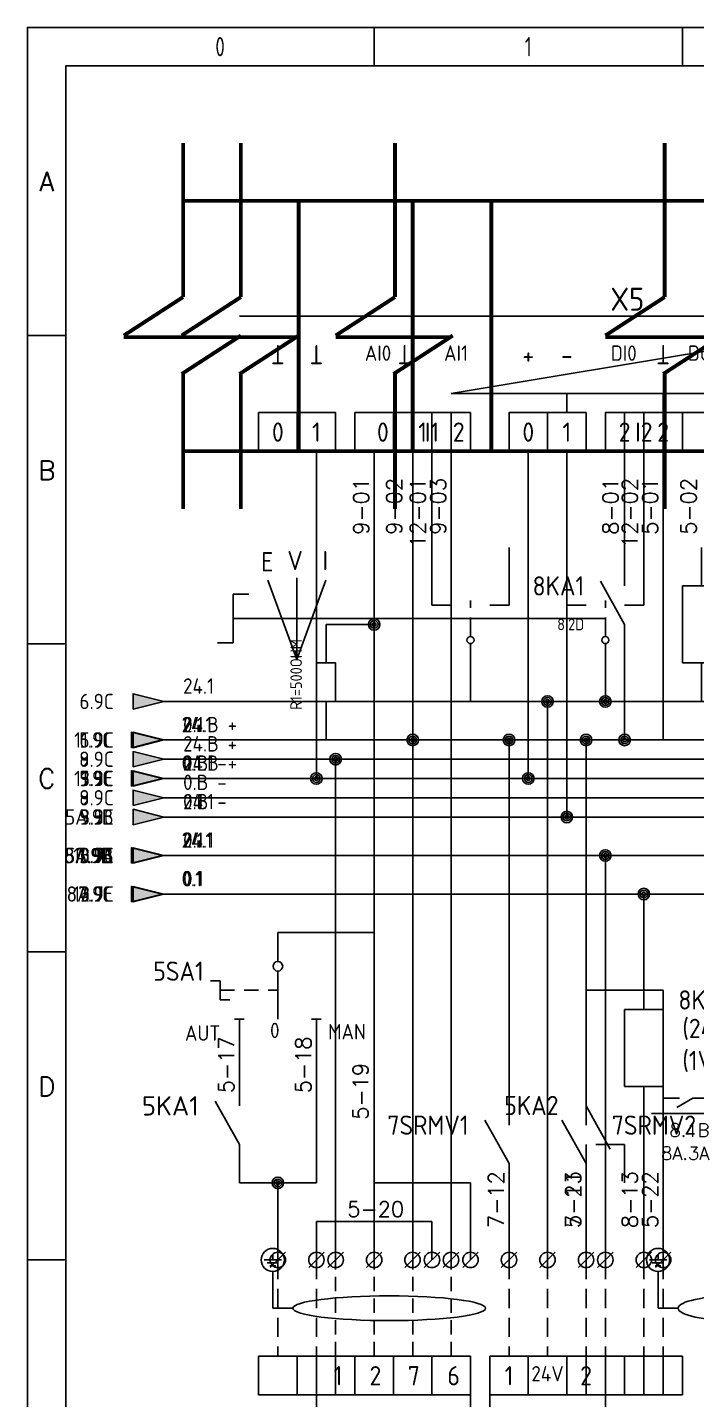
# Model space of a CAD drawing. Extents: x 15 to 425, y 8 to 282.
# Drawn here: x 15 to 101.8, y 104.4 to 282.5 of the extents above; entities that cross this region are included whole.
import ezdxf
from ezdxf.enums import TextEntityAlignment as Align

# ---------------------------------------------------------------- set-up
doc = ezdxf.new("R2010")
doc.units = 0
doc.header["$LTSCALE"] = 10
doc.linetypes.add('NASCOSTA', pattern=[0.375, 0.25, -0.125])
doc.linetypes.add('NASCOSTA2', pattern=[0.1875, 0.125, -0.0625])
doc.layers.get('0').update_dxf_attribs({"linetype": 'CONTINUOUS'})
for name, color, linetype in [('10', 9, 'CONTINUOUS'), ('11', 9, 'CONTINUOUS'), ('12', 9, 'CONTINUOUS'), ('5', 9, 'CONTINUOUS'), ('6', 9, 'CONTINUOUS'), ('7', 9, 'CONTINUOUS'), ('8', 9, 'CONTINUOUS'), ('9', 9, 'CONTINUOUS')]:
    doc.layers.add(name, color=color, linetype=linetype)
doc.styles.add('ISO8', font='ISO8.SHX')
doc.styles.add('PIN', font='simplex', dxfattribs={"width": 0.75})
doc.styles.add('ROMANS', font='romans')
doc.styles.add('SIMPLEX', font='simplex')
doc.styles.add('SPAC', font='isocp.shx')
doc.styles.add('SPAC_Name', font='isocpeur.ttf')
doc.styles.add('SPAC_TT', font='isocpeur.ttf')

# ---------------------------------------------------------------- blocks, each defined once
blk = doc.blocks.new('MASTER2')
for p, q in [((20, 282.5), (420, 282.5)), ((15, 277.5), (15, 7.5))]:
    blk.add_line(p, q)
at = {"color": 7}
for p, q in [((60, 277.5), (60, 282.5)), ((100, 277.5), (100, 282.5)), ((15, 242.5), (20, 242.5)), ((15, 202.5), (20, 202.5)), ((15, 162.5), (20, 162.5)), ((15, 122.5), (20, 122.5))]:
    blk.add_line(p, q, dxfattribs=at)
blk.add_lwpolyline([(20, 282.5), (15, 282.5), (15, 277.5)])
at = {"color": 2}
blk.add_lwpolyline([(20, 277.5), (420, 277.5), (420, 7.5), (20, 7.5)], close=True, dxfattribs=at)
at = {"style": 'ISO8', "width": 0.8}
for s, p in [('0', (40, 280)), ('1', (80, 280))]:
    blk.add_text(s, height=2.5, dxfattribs=at).set_placement(p, align=Align.MIDDLE)
at = {"color": 7, "style": 'ROMANS'}
for s, p in [('A', (17.5, 262.5)), ('B', (17.5, 225)), ('C', (17.5, 185)), ('D', (17.5, 145))]:
    blk.add_text(s, height=2.5, dxfattribs=at).set_placement(p, align=Align.MIDDLE)
for tag, p in [('REVISIONE', (393.24, 33.84)), ('D.REV', (393.24, 29.53)), ('COMMESSA', (255.49, 23.51)), ('ESECUTORE', (390, 19.5)), ('VERIFICATORE', (390, 9.5))]:
    blk.add_attdef(tag, text='', height=2.5, dxfattribs=at).set_placement(p, align=Align.CENTER)
for tag, p in [('DATA', (246, 32)), ('NOME-FILE', (246, 16.5))]:
    blk.add_attdef(tag, p, '', height=2.5, dxfattribs=at)
at = {"color": 4, "style": 'ROMANS', "oblique": 10}
for tag, p in [('IMPIANTO1', (325, 28.5)), ('IMPIANTO2', (325, 24)), ('IMPIANTO3', (325, 19.53)), ('IMPIANTO4', (325, 15.03))]:
    blk.add_attdef(tag, text='', height=3, dxfattribs=at).set_placement(p, align=Align.CENTER)
blk = doc.blocks.new('Numero_Filo')
at = {"color": 3, "style": 'SIMPLEX'}
for tag, flags, p in [('SUPPORTO', 9, (-3.29, 2.73)), ('RIP', 1, (-0.92, 2.73)), ('N', 8, (1.08, 0.73))]:
    blk.add_attdef(tag, text='', height=2, rotation=90, dxfattribs=dict(at, flags=flags)).set_placement(p, align=Align.RIGHT)
blk = doc.blocks.new('BLK27')
at = {"color": 7}
blk.add_line((-1, -1), (1, 1), dxfattribs=at)
blk.add_circle((0, 0), 1, dxfattribs=at)
at = {"color": 3, "style": 'SPAC', "flags": 8}
blk.add_attdef('NM', (1.5, -2.5), '', height=2, dxfattribs=at)
blk = doc.blocks.new('SC1_F')
at = {"color": 7}
for p, q in [((-5, -5), (-5, 0)), ((0, 0), (0, -5)), ((-1.25, -5), (-5, -5)), ((0, -10), (-3.125, -4.375)), ((0, -10), (0, -15))]:
    blk.add_line(p, q, dxfattribs=at)
at = {"color": 3, "style": 'SPAC', "width": 0.75, "flags": 8}
for tag, p in [('PINC1', (-6, 0)), ('PINA1', (-1, 0))]:
    blk.add_attdef(tag, text='', height=1.75, rotation=90, dxfattribs=at).set_placement(p, align=Align.RIGHT)
at = {"color": 4, "style": 'SPAC'}
blk.add_attdef('NOME', text='', height=2.5, dxfattribs=at).set_placement((-9.125, -5), align=Align.MIDDLE_RIGHT)
at = {"color": 7, "style": 'SPAC'}
for tag, flags, p in [('REG', 8, (-9.125, -10)), ('FUNZIONE1', 9, (-9.125, -12.5)), ('FUNZIONE2', 9, (-9.125, -15))]:
    blk.add_attdef(tag, text='', height=1.5, dxfattribs=dict(at, flags=flags)).set_placement(p, align=Align.MIDDLE_RIGHT)
at = {"color": 3, "style": 'SPAC', "width": 0.75, "flags": 8}
blk.add_attdef('PINB1', (-1, -15), '', height=1.75, rotation=90, dxfattribs=at)
at = {"color": 6, "style": 'SPAC', "flags": 9}
blk.add_attdef('PRES', (1, -14.5), '', height=1, dxfattribs=at)
blk = doc.blocks.new('BLK56')
at = {"color": 7}
for p, q in [((0, 12.5), (0, 17.5)), ((0, 2.5), (0, -2.5))]:
    blk.add_line(p, q, dxfattribs=at)
blk.add_lwpolyline([(-2.5, 2.5), (2.5, 2.5), (2.5, 12.5), (-2.5, 12.5)], close=True, dxfattribs=at)
at = {"color": 4, "style": 'SPAC', "flags": 9}
blk.add_attdef('QUADRO', text='', height=2.5, dxfattribs=at).set_placement((-4, 16), align=Align.RIGHT)
at = {"color": 3, "style": 'SPAC', "width": 0.75, "flags": 8}
blk.add_attdef('PINA1', text='', height=1.75, rotation=90, dxfattribs=at).set_placement((-1, 17.5), align=Align.RIGHT)
at = {"color": 4, "style": 'SPAC'}
blk.add_attdef('NOME', text='', height=2.5, dxfattribs=at).set_placement((-4, 12), align=Align.RIGHT)
at = {"color": 7, "style": 'SPAC', "flags": 9}
for tag, p in [('COSTRUTTORE', (-6, 8.5)), ('TIPO', (-6, 6))]:
    blk.add_attdef(tag, text='', height=1.5, dxfattribs=at).set_placement(p, align=Align.RIGHT)
at = {"color": 6, "style": 'SPAC'}
for tag, p, flags in [('CODICE', (3.5, 3.5), 1), ('OFFSET', (3.5, 2), 9), ('PRES', (3.5, 0.5), 9), ('DESCRIZIONE', (3.5, -1), 9), ('SUPPORTO', (3.5, -2.5), 9), ('PR4', (3.5, -4), 9)]:
    blk.add_attdef(tag, p, '', height=1, dxfattribs=dict(at, flags=flags))
at = {"color": 3, "style": 'SPAC', "width": 0.75, "flags": 8}
blk.add_attdef('PINB1', (-1, -2.5), '', height=1.75, rotation=90, dxfattribs=at)
at = {"color": 7, "style": 'SPAC', "flags": 9}
for tag, p in [('FUNZIONE1', (0, -8.5)), ('FUNZIONE2', (0, -11.5))]:
    blk.add_attdef(tag, text='', height=2, dxfattribs=at).set_placement(p, align=Align.CENTER)
blk = doc.blocks.new('_ALIM_1')
at = {"color": 1}
blk.add_lwpolyline([(-4, -1), (0, 0), (-4, 1)], close=True, dxfattribs=at)
blk.add_solid([(-4, 1), (-4, -1), (0, 0)], dxfattribs=at)
at = {"color": 3, "style": 'SPAC'}
blk.add_attdef('SEGNALE', (2.5, 1), '', height=2, dxfattribs=at)
at = {"color": 7, "style": 'SPAC', "flags": 8}
blk.add_attdef('REG', text='', height=2, dxfattribs=at).set_placement((-6.5, -1), align=Align.RIGHT)
at = {"color": 7, "style": 'SPAC'}
for tag, p, flags in [('PRES', (1, -2), 9), ('#LINEA', (1, -3.5), 1)]:
    blk.add_attdef(tag, p, '', height=1, dxfattribs=dict(at, flags=flags))
blk = doc.blocks.new('PUNTO')
for radius in [0.75, 0.5, 0.25]:
    blk.add_circle((0, 0), radius)
blk = doc.blocks.new('Q89')
at = {"color": 7}
for p, q in [((0, 0), (0, -3.75)), ((10, 0), (10, -3.75)), ((-0.625, -3.75), (0.625, -3.75)), ((5, -10), (5, -3.75)), ((9.375, -3.75), (10.625, -3.75)), ((-2.5, -6.25), (-2.5, -8.75)), ((-1.25, -6.25), (-2.5, -6.25)), ((-2.5, -8.75), (-3.75, -8.75)), ((-2.5, -7.5), (-0.625, -7.5)), ((0.625, -7.5), (2.5, -7.5)), ((3.75, -7.5), (5, -7.5)), ((5, -11.25), (5, -15))]:
    blk.add_line(p, q, dxfattribs=at)
blk.add_circle((5, -10.625), 0.625, dxfattribs=at)
at = {"color": 4, "style": 'SPAC', "flags": 9}
blk.add_attdef('QUADRO', text='', height=2.5, dxfattribs=at).set_placement((-6.125, 1), align=Align.RIGHT)
at = {"color": 7, "style": 'SPAC', "flags": 9}
for tag, p in [('COSTRUTTORE', (12, -1.5)), ('TIPO', (12, -4))]:
    blk.add_attdef(tag, p, '', height=1.5, dxfattribs=at)
at = {"color": 4, "style": 'SPAC'}
blk.add_attdef('NOME', text='', height=2.5, dxfattribs=at).set_placement((-6.125, -3), align=Align.RIGHT)
at = {"color": 3, "style": 'SPAC', "width": 0.75, "flags": 8}
for tag, p in [('PINA1', (-1, 0)), ('PINC1', (9, 0))]:
    blk.add_attdef(tag, text='', height=1.75, rotation=90, dxfattribs=at).set_placement(p, align=Align.RIGHT)
at = {"color": 7, "style": 'SPAC'}
blk.add_attdef('TAGLIA', text='', height=2, dxfattribs=at).set_placement((-6.125, -7), align=Align.RIGHT)
at = {"color": 7, "style": 'SPAC', "flags": 9}
for tag, p in [('FUNZIONE1', (-6.125, -11)), ('FUNZIONE2', (-6.125, -14))]:
    blk.add_attdef(tag, text='', height=2, dxfattribs=at).set_placement(p, align=Align.RIGHT)
at = {"color": 6, "style": 'SPAC', "flags": 9}
for tag, p in [('CODICE', (6, -11.5)), ('OFFSET', (6, -13)), ('PRES', (6, -14.5)), ('DESCRIZIONE', (6, -16)), ('SUPPORTO', (6, -17.5)), ('PR4', (6, -19))]:
    blk.add_attdef(tag, p, '', height=1, dxfattribs=at)
at = {"color": 3, "style": 'SPAC', "width": 0.75, "flags": 8}
blk.add_attdef('PINB1', (4, -15), '', height=1.75, rotation=90, dxfattribs=at)
blk = doc.blocks.new('NA1_F')
at = {"color": 7}
for p, q in [((0, 0), (0, -5)), ((0, -10), (-3.125, -4.375)), ((0, -10), (0, -15))]:
    blk.add_line(p, q, dxfattribs=at)
at = {"color": 3, "style": 'SPAC', "width": 0.75, "flags": 8}
blk.add_attdef('PINA1', text='', height=1.75, rotation=90, dxfattribs=at).set_placement((-1, 0), align=Align.RIGHT)
at = {"color": 4, "style": 'SPAC_Name'}
blk.add_attdef('NOME', text='', height=2.5, dxfattribs=at).set_placement((-5.25, -5), align=Align.MIDDLE_RIGHT)
at = {"color": 7}
for tag, style, flags, p in [('REG', 'SPAC', 8, (-5.25, -10)), ('FUNZIONE1', 'SPAC_TT', 9, (-5.25, -12.5)), ('FUNZIONE2', 'SPAC_TT', 9, (-5.25, -15))]:
    blk.add_attdef(tag, text='', height=1.5, dxfattribs=dict(at, style=style, flags=flags)).set_placement(p, align=Align.MIDDLE_RIGHT)
at = {"color": 3, "style": 'SPAC', "width": 0.75, "flags": 8}
blk.add_attdef('PINB1', (-1, -15), '', height=1.75, rotation=90, dxfattribs=at)
at = {"color": 6, "style": 'SPAC', "flags": 9}
blk.add_attdef('PRES', (1, -14.5), '', height=1, dxfattribs=at)
blk = doc.blocks.new('UNFNA1_F')
at = {"color": 7}
for p, q in [((0, 0), (0, -5)), ((0, -10), (-3.125, -4.375)), ((0, -10), (0, -15))]:
    blk.add_line(p, q, dxfattribs=at)
at = {"color": 4, "style": 'SPAC'}
blk.add_attdef('NOME', text='', height=2.5, dxfattribs=at).set_placement((-5.25, -5), align=Align.MIDDLE_RIGHT)
at = {"color": 7, "style": 'SPAC'}
for tag, flags, p in [('REG', 8, (-5.25, -10)), ('FUNZIONE1', 9, (-5.25, -12.5)), ('FUNZIONE2', 9, (-5.25, -15))]:
    blk.add_attdef(tag, text='', height=1.5, dxfattribs=dict(at, flags=flags)).set_placement(p, align=Align.MIDDLE_RIGHT)
at = {"color": 6, "style": 'SPAC', "flags": 9}
blk.add_attdef('PRES', (1, -14.5), '', height=1, dxfattribs=at)
blk = doc.blocks.new('PE')
at = {"color": 7}
for p, q in [((-1.125, 0), (1.125, 0)), ((0, 0), (0, 0.75)), ((-0.75, -0.375), (0.75, -0.375)), ((-0.375, -0.75), (0.375, -0.75))]:
    blk.add_line(p, q, dxfattribs=at)
blk.add_circle((0, 0), 1.5, dxfattribs=at)
blk = doc.blocks.new('RIF1')
at = {"color": 7}
for p, q in [((0, 0), (0, -28)), ((-7.5, -1.5), (-5.36, -1.5)), ((-9, -3.5), (9, -3.5))]:
    blk.add_line(p, q, dxfattribs=at)
for points in [[(-5.7, -2.7), (-3.64, -1.5), (-1.5, -1.5)], [(1.5, -1.5), (3.64, -1.5), (3.64, -0.13)], [(7.5, -1.5), (5.36, -1.5), (3.3, -0.3)]]:
    blk.add_lwpolyline(points, dxfattribs=at)
at = {"color": 3, "style": 'PIN', "width": 0.75, "flags": 8}
for tag, p in [('PINA0', (-16, -6.5)), ('PINA1', (14, -6.5)), ('PINA2', (-16, -9.5)), ('PINA3', (14, -9.5)), ('PINA4', (-16, -12.5)), ('PINA5', (14, -12.5)), ('PINA6', (-16, -15.5)), ('PINA7', (14, -15.5)), ('PINA8', (-16, -18.5)), ('PINA9', (14, -18.5)), ('PINA10', (-16, -21.5)), ('PINA11', (14, -21.5)), ('PINA12', (-16, -24.5)), ('PINA13', (14, -24.5)), ('PINA14', (-16, -27.5)), ('PINA15', (14, -27.5))]:
    blk.add_attdef(tag, text='', height=1.75, dxfattribs=at).set_placement(p, align=Align.RIGHT)
for tag, p in [('PINB0', (-14, -6.5)), ('PINB1', (16, -6.5)), ('PINB2', (-14, -9.5)), ('PINB3', (16, -9.5)), ('PINB4', (-14, -12.5)), ('PINB5', (16, -12.5)), ('PINB6', (-14, -15.5)), ('PINB7', (16, -15.5)), ('PINB8', (-14, -18.5)), ('PINB9', (16, -18.5)), ('PINB10', (-14, -21.5)), ('PINB11', (16, -21.5)), ('PINB12', (-14, -24.5)), ('PINB13', (16, -24.5)), ('PINB14', (-14, -27.5)), ('PINB15', (16, -27.5))]:
    blk.add_attdef(tag, p, '', height=1.75, dxfattribs=at)
at = {"color": 7, "style": 'SIMPLEX', "flags": 8}
for tag, p in [('REG0', (-1.5, -6.5)), ('REG2', (-1.5, -9.5)), ('REG4', (-1.5, -12.5)), ('REG6', (-1.5, -15.5)), ('REG8', (-1.5, -18.5)), ('REG10', (-1.5, -21.5)), ('REG12', (-1.5, -24.5)), ('REG14', (-1.5, -27.5))]:
    blk.add_attdef(tag, text='', height=1.7, dxfattribs=at).set_placement(p, align=Align.RIGHT)
for tag, p in [('REG1', (1.5, -6.5)), ('REG3', (1.5, -9.5)), ('REG5', (1.5, -12.5)), ('REG7', (1.5, -15.5)), ('REG9', (1.5, -18.5)), ('REG11', (1.5, -21.5)), ('REG13', (1.5, -24.5)), ('REG15', (1.5, -27.5))]:
    blk.add_attdef(tag, p, '', height=1.7, dxfattribs=at)
at = {"color": 7, "style": 'SIMPLEX', "flags": 9}
for tag, p in [('MADRE', (0, -30)), ('OFFSET', (0, -33)), ('PRES', (0, -31.5))]:
    blk.add_attdef(tag, text='', height=1, dxfattribs=at).set_placement(p, align=Align.CENTER)

msp = doc.modelspace()

# ---------------------------------------------------------------- linework, layer by layer
at = {"layer": '10'}
msp.add_line((65, 245), (335, 245), dxfattribs=at)
at = {"layer": '10', "color": 1, "linetype": 'Continuous'}
for p, q in [((407.5, 185), (32.7, 185)), ((407.5, 180), (32.7, 180))]:
    msp.add_line(p, q, dxfattribs=at)
at = {"layer": '10', "const_width": 0.5}
for points in [[(65, 227.5), (65, 260)], [(345.2, 260), (65, 260)], [(345.2, 227.5), (65, 227.5)]]:
    msp.add_lwpolyline(points, dxfattribs=at)
at = {"layer": '11'}
for p, q in [((345.2, 245), (70, 245)), ((96.84, 121), (96.84, 116.23)), ((99.45, 116.23), (96.84, 116.23))]:
    msp.add_line(p, q, dxfattribs=at)
at = {"layer": '11', "color": 1, "linetype": 'Continuous'}
for p, q in [((407.5, 187.5), (32.7, 187.5)), ((407.5, 182.5), (32.7, 182.5)), ((407.5, 175), (32.7, 175)), ((407.5, 170), (32.7, 170))]:
    msp.add_line(p, q, dxfattribs=at)
at = {"layer": '11', "const_width": 0.5}
for points in [[(62.7, 247.5), (62.7, 267.5)], [(345.2, 260), (62.7, 260)], [(55, 242.5), (62.7, 247.5)], [(55, 242.3), (70, 242.3)], [(62.5, 237.5), (70.2, 242.5)], [(62.7, 220), (62.7, 237.5)], [(345.2, 227.5), (62.7, 227.5)]]:
    msp.add_lwpolyline(points, dxfattribs=at)
at = {"layer": '11'}
msp.add_ellipse((106.95, 116.23), major_axis=(7.5, 0), ratio=0.214541, dxfattribs=at)
at = {"layer": '12'}
for p, q in [((70, 235), (115, 242.5)), ((160, 235), (70, 235)), ((67.5, 227.5), (67.5, 215)), ((95, 227.5), (95, 215))]:
    msp.add_line(p, q, dxfattribs=at)
at = {"layer": '12', "linetype": 'ByBlock'}
for p, q in [((67.5, 215), (67.5, 207.5)), ((77.5, 215), (77.5, 207.5)), ((85, 215), (85, 207.5)), ((95, 215), (95, 207.5)), ((49.96, 200.44), (46.19, 210.73)), ((49.96, 205.75), (49.96, 211.06)), ((49.96, 200.44), (53.74, 210.73)), ((41.7, 205.75), (41.7, 208.91)), ((41.7, 208.91), (43.74, 208.91)), ((67.5, 207.5), (70, 207.5)), ((77.5, 207.5), (75, 207.5)), ((85, 207.5), (87.5, 207.5)), ((95, 207.5), (92.5, 207.5)), ((41.7, 202.59), (41.7, 205.75)), ((49.96, 200.44), (49.96, 205.75)), ((39.67, 202.59), (41.7, 202.59)), ((72.5, 195), (72.5, 202.5)), ((90, 195), (90, 202.5)), ((72.5, 195), (107.5, 195))]:
    msp.add_line(p, q, dxfattribs=at)
at = {"layer": '12', "linetype": 'NASCOSTA'}
for p, q in [((72.5, 203.41), (72.5, 208.11)), ((90, 203.41), (90, 208.11))]:
    msp.add_line(p, q, dxfattribs=at)
at = {"layer": '12', "linetype": 'ByBlock', "ltscale": 2}
msp.add_line((90, 205.75), (41.7, 205.75), dxfattribs=at)
at = {"layer": '12', "color": 1, "linetype": 'Continuous'}
for p, q in [((400, 190), (32.5, 190)), ((400, 185), (32.5, 185))]:
    msp.add_line(p, q, dxfattribs=at)
at = {"layer": '12', "const_width": 0.5}
for points in [[(322.5, 260), (49.95, 260)], [(50.2, 227.5), (50.2, 260)], [(322.5, 227.5), (49.95, 227.5)]]:
    msp.add_lwpolyline(points, dxfattribs=at)
at = {"layer": '12'}
for points in [[(65, 227.5), (70, 227.5), (70, 232.5), (65, 232.5)], [(92.5, 227.5), (97.5, 227.5), (97.5, 232.5), (92.5, 232.5)]]:
    msp.add_lwpolyline(points, close=True, dxfattribs=at)
at = {"layer": '12', "linetype": 'ByBlock'}
for centre in [(72.5, 202.96), (90, 202.96)]:
    msp.add_circle(centre, 0.456, dxfattribs=at)
at = {"layer": '5'}
for p, q in [((75, 245), (330.2, 245)), ((85, 232.5), (85, 235)), ((85, 235), (317.5, 235)), ((97.5, 232.5), (97.5, 235)), ((80, 227.5), (80, 185)), ((85, 227.5), (85, 180)), ((97.5, 190), (97.5, 227.5)), ((102.5, 190), (97.5, 190)), ((47.5, 165), (60, 165)), ((60, 165), (60, 132.5)), ((87.5, 147.5), (87.5, 157.5)), ((87.5, 157.5), (97.5, 157.5)), ((97.5, 122.5), (97.5, 157.5)), ((42.5, 147.5), (42.5, 150)), ((52.5, 132.5), (52.5, 150)), ((42.5, 132.5), (52.5, 132.5)), ((47.5, 132.5), (47.5, 122.5)), ((72.5, 132.5), (60, 132.5)), ((72.5, 122.5), (72.5, 132.5)), ((87.5, 132.5), (87.5, 122.5)), ((52.5, 122.5), (52.5, 127.5)), ((52.5, 127.5), (67.5, 127.5)), ((67.5, 127.5), (67.5, 122.5)), ((45, 105), (45, 110)), ((50, 110), (45, 110)), ((50, 105), (50, 110)), ((50, 110), (50, 105)), ((50, 110), (50, 105)), ((50, 105), (50, 110)), ((55, 110), (50, 110)), ((55, 105), (55, 110)), ((55, 110), (55, 105)), ((55, 110), (55, 105)), ((85, 105), (85, 110)), ((90, 110), (85, 110)), ((90, 105), (90, 110)), ((90, 110), (90, 105)), ((90, 110), (90, 105)), ((95, 105), (95, 110)), ((100, 110), (95, 110)), ((100, 105), (100, 110)), ((100, 110), (100, 105)), ((100, 110), (100, 105)), ((50, 105), (45, 105)), ((45, 105), (50, 105)), ((50, 105), (45, 105)), ((55, 105), (50, 105)), ((50, 105), (55, 105)), ((55, 105), (50, 105)), ((90, 105), (85, 105)), ((85, 105), (90, 105)), ((90, 105), (85, 105)), ((100, 105), (95, 105)), ((95, 105), (100, 105)), ((100, 105), (95, 105))]:
    msp.add_line(p, q, dxfattribs=at)
at = {"layer": '5', "color": 1, "linetype": 'Continuous'}
for p, q in [((407.5, 185), (32.7, 185)), ((407.5, 180), (32.7, 180)), ((407.5, 175), (32.7, 175)), ((407.5, 170), (32.7, 170))]:
    msp.add_line(p, q, dxfattribs=at)
at = {"layer": '5', "linetype": 'NASCOSTA'}
for p, q in [((47.5, 122.5), (47.5, 110)), ((52.5, 122.5), (52.5, 110)), ((87.5, 122.5), (87.5, 110)), ((97.5, 122.5), (97.5, 110))]:
    msp.add_line(p, q, dxfattribs=at)
at = {"layer": '5', "const_width": 0.5}
for points in [[(330.2, 260), (74.95, 260)], [(75.2, 227.5), (75.2, 260)], [(330.2, 227.5), (74.95, 227.5)]]:
    msp.add_lwpolyline(points, dxfattribs=at)
at = {"layer": '5'}
for points in [[(77.5, 227.5), (82.5, 227.5), (82.5, 232.5), (77.5, 232.5)], [(82.5, 227.5), (87.5, 227.5), (87.5, 232.5), (82.5, 232.5)], [(95, 227.5), (100, 227.5), (100, 232.5), (95, 232.5)], [(100, 227.5), (105, 227.5), (105, 232.5), (100, 232.5)]]:
    msp.add_lwpolyline(points, close=True, dxfattribs=at)
at = {"layer": '6'}
msp.add_line((75.2, 245), (350, 245), dxfattribs=at)
at = {"layer": '6', "color": 1, "linetype": 'Continuous'}
for p, q in [((407.5, 180), (32.7, 180)), ((407.5, 175), (32.7, 175))]:
    msp.add_line(p, q, dxfattribs=at)
at = {"layer": '6', "const_width": 0.5}
for points in [[(362.7, 260), (74.95, 260)], [(75.2, 227.5), (75.2, 260)], [(362.7, 227.5), (74.95, 227.5)]]:
    msp.add_lwpolyline(points, dxfattribs=at)
at = {"layer": '7', "color": 1, "linetype": 'Continuous'}
for p, q in [((407.5, 195), (32.7, 195)), ((407.5, 190), (32.7, 190))]:
    msp.add_line(p, q, dxfattribs=at)
at = {"layer": '7'}
for p, q in [((82.5, 122.5), (82.5, 195)), ((77.5, 145), (77.5, 190)), ((87.5, 145), (87.5, 190)), ((77.5, 130), (77.5, 122.5)), ((87.5, 130), (87.5, 122.5)), ((75, 105), (75, 110)), ((80, 110), (75, 110)), ((80, 105), (80, 110)), ((80, 110), (80, 105)), ((80, 110), (80, 105)), ((80, 105), (80, 110)), ((85, 110), (80, 110)), ((85, 105), (85, 110)), ((90, 110), (85, 110)), ((85, 105), (85, 110)), ((85, 110), (85, 105)), ((85, 110), (85, 105)), ((90, 105), (90, 110)), ((90, 110), (90, 105)), ((90, 110), (90, 105)), ((80, 105), (75, 105)), ((75, 105), (80, 105)), ((80, 105), (75, 105)), ((85, 105), (80, 105)), ((80, 105), (85, 105)), ((85, 105), (80, 105)), ((90, 105), (85, 105)), ((85, 105), (90, 105)), ((90, 105), (85, 105))]:
    msp.add_line(p, q, dxfattribs=at)
at = {"layer": '7', "linetype": 'NASCOSTA'}
for p, q in [((77.5, 122.5), (77.5, 110)), ((82.5, 122.5), (82.5, 110)), ((87.5, 122.5), (87.5, 110))]:
    msp.add_line(p, q, dxfattribs=at)
at = {"layer": '7', "const_width": 0.5}
for points in [[(97.7, 247.5), (97.7, 267.5)], [(400, 260), (97.5, 260)], [(90, 242.5), (97.7, 247.5)], [(90, 242.3), (105, 242.3)], [(97.5, 237.5), (105.2, 242.5)], [(97.7, 220), (97.7, 237.5)], [(400, 227.5), (97.5, 227.5)]]:
    msp.add_lwpolyline(points, dxfattribs=at)
at = {"layer": '7'}
msp.add_lwpolyline([(75, 110), (90, 110), (90, 92.5), (75, 92.5)], close=True, dxfattribs=at)
at = {"layer": '8'}
for p, q in [((42.5, 245), (402.5, 245)), ((52.5, 227.5), (52.5, 185)), ((92.5, 227.5), (92.5, 215)), ((92.5, 200), (92.5, 197.5)), ((92.5, 197.5), (92.5, 190)), ((95, 140), (95, 122.5)), ((87.5, 105), (87.5, 110)), ((92.5, 110), (87.5, 110)), ((92.5, 105), (92.5, 110)), ((92.5, 110), (92.5, 105)), ((92.5, 110), (92.5, 105)), ((92.5, 105), (92.5, 110)), ((97.5, 110), (92.5, 110)), ((97.5, 105), (97.5, 110)), ((97.5, 110), (97.5, 105)), ((97.5, 110), (97.5, 105)), ((92.5, 105), (87.5, 105)), ((87.5, 105), (92.5, 105)), ((92.5, 105), (87.5, 105)), ((97.5, 105), (92.5, 105)), ((92.5, 105), (97.5, 105)), ((97.5, 105), (92.5, 105))]:
    msp.add_line(p, q, dxfattribs=at)
at = {"layer": '8', "color": 1, "linetype": 'Continuous'}
for p, q in [((407.5, 190), (32.7, 190)), ((407.5, 185), (32.7, 185)), ((405, 175), (32.5, 175)), ((90, 122.5), (90, 175)), ((405, 170), (32.5, 170)), ((95, 160), (95, 170))]:
    msp.add_line(p, q, dxfattribs=at)
at = {"layer": '8', "linetype": 'NASCOSTA'}
for p, q in [((90, 122.5), (90, 110)), ((95, 122.5), (95, 110))]:
    msp.add_line(p, q, dxfattribs=at)
at = {"layer": '8', "const_width": 0.5}
for points in [[(35.2, 247.5), (35.2, 267.5)], [(410, 260), (34.95, 260)], [(27.5, 242.5), (35.2, 247.5)], [(27.5, 242.3), (42.5, 242.3)], [(35, 237.5), (42.7, 242.5)], [(35.2, 220), (35.2, 237.5)], [(410, 227.5), (34.95, 227.5)]]:
    msp.add_lwpolyline(points, dxfattribs=at)
at = {"layer": '8'}
for points in [[(45, 227.5), (50, 227.5), (50, 232.5), (45, 232.5)], [(50, 227.5), (55, 227.5), (55, 232.5), (50, 232.5)], [(90, 227.5), (95, 227.5), (95, 232.5), (90, 232.5)]]:
    msp.add_lwpolyline(points, close=True, dxfattribs=at)
at = {"layer": '9'}
for p, q in [((395.2, 245), (50, 245)), ((60, 122.5), (60, 227.5)), ((65, 122.5), (65, 227.5)), ((70, 122.5), (70, 227.5)), ((53.75, 205), (60, 205)), ((53.75, 190), (53.75, 195)), ((65, 190), (53.75, 190)), ((55, 187.5), (55, 122.5)), ((46.84, 121), (46.84, 116.23)), ((49.45, 116.23), (46.84, 116.23)), ((57.5, 110), (52.5, 110)), ((52.5, 110), (52.5, 105)), ((52.5, 87.5), (52.5, 110)), ((57.5, 105), (57.5, 110)), ((62.5, 110), (57.5, 110)), ((57.5, 110), (57.5, 105)), ((62.5, 105), (62.5, 110)), ((67.5, 110), (62.5, 110)), ((67.5, 105), (67.5, 110)), ((72.5, 110), (67.5, 110)), ((72.5, 110), (72.5, 87.5)), ((72.5, 105), (72.5, 110)), ((52.5, 105), (57.5, 105)), ((57.5, 105), (62.5, 105)), ((62.5, 105), (67.5, 105)), ((67.5, 105), (72.5, 105))]:
    msp.add_line(p, q, dxfattribs=at)
at = {"layer": '9', "linetype": 'Continuous'}
msp.add_line((53.75, 205), (53.75, 200), dxfattribs=at)
at = {"layer": '9', "color": 1, "linetype": 'Continuous'}
for p, q in [((407.5, 187.5), (32.7, 187.5)), ((407.5, 182.5), (32.7, 182.5)), ((407.5, 175), (32.7, 175)), ((407.5, 170), (32.7, 170))]:
    msp.add_line(p, q, dxfattribs=at)
at = {"layer": '9', "linetype": 'NASCOSTA2', "ltscale": 1.5}
for p, q in [((55, 110), (55, 122.5)), ((60, 110), (60, 122.5)), ((65, 110), (65, 122.5)), ((70, 110), (70, 122.5))]:
    msp.add_line(p, q, dxfattribs=at)
at = {"layer": '9', "const_width": 0.5}
for points in [[(42.7, 247.5), (42.7, 267.5)], [(395, 260), (42.7, 260)], [(35, 242.5), (42.7, 247.5)], [(35, 242.3), (50, 242.3)], [(42.5, 237.5), (50.2, 242.5)], [(42.7, 220), (42.7, 237.5)], [(395.2, 227.5), (42.7, 227.5)]]:
    msp.add_lwpolyline(points, dxfattribs=at)
at = {"layer": '9'}
for points in [[(57.5, 227.5), (62.5, 227.5), (62.5, 232.5), (57.5, 232.5)], [(62.5, 227.5), (67.5, 227.5), (67.5, 232.5), (62.5, 232.5)], [(67.5, 227.5), (72.5, 227.5), (72.5, 232.5), (67.5, 232.5)], [(52.5, 200), (55, 200), (55, 195), (52.5, 195)]]:
    msp.add_lwpolyline(points, close=True, dxfattribs=at)
msp.add_ellipse((61.95, 116.23), major_axis=(12.5, 0), ratio=0.12873, dxfattribs=at)

# ---------------------------------------------------------------- block references
msp.add_blockref('MASTER2', (0, 0))
at = {"layer": '10'}
for p, values in [((32.7, 185), {'SEGNALE': '24.1', 'REG': '9.9C'}), ((32.7, 180), {'SEGNALE': '0.1', 'REG': '9.9C'})]:
    msp.add_blockref('_ALIM_1', p, dxfattribs=at).add_auto_attribs(values)
at = {"layer": '11'}
for p, values in [((32.7, 187.5), {'SEGNALE': '24.B +', 'REG': '9.9C'}), ((32.7, 182.5), {'SEGNALE': '0.B -', 'REG': '9.9C'}), ((32.7, 175), {'SEGNALE': '24.1', 'REG': '10.9C'}), ((32.7, 170), {'SEGNALE': '0.1', 'REG': '10.9C'})]:
    msp.add_blockref('_ALIM_1', p, dxfattribs=at).add_auto_attribs(values)
msp.add_blockref('PE', (96.84, 122.5), dxfattribs=at)
at = {"layer": '12'}
for name, p, values in [('Numero_Filo', (65.6, 223.28), {'N': '12-01'}), ('Numero_Filo', (93.1, 223.28), {'N': '12-02'}), ('_ALIM_1', (32.5, 190), {'SEGNALE': '24.1', 'REG': '11.9C'}), ('_ALIM_1', (32.5, 185), {'SEGNALE': '0.1', 'REG': '11.9C'})]:
    msp.add_blockref(name, p, dxfattribs=at).add_auto_attribs(values)
msp.add_blockref('PUNTO', (90, 195), dxfattribs=at)
at = {"layer": '5'}
for name, p, values in [('Numero_Filo', (95.73, 223.28), {'N': '5-01'}), ('Numero_Filo', (100.73, 223.28), {'N': '5-02'}), ('_ALIM_1', (32.7, 185), {'SEGNALE': '24.B +', 'REG': '3.3E'}), ('_ALIM_1', (32.7, 180), {'SEGNALE': '0.B -', 'REG': '3.3E'}), ('_ALIM_1', (32.7, 175), {'SEGNALE': '24.1', 'REG': '3.7E'}), ('_ALIM_1', (32.7, 170), {'SEGNALE': '0.1', 'REG': '3.7E'}), ('Numero_Filo', (40.73, 150.78), {'N': '5-17'}), ('Numero_Filo', (50.73, 150.78), {'N': '5-18'}), ('NA1_F', (42.5, 147.5), {'NOME': '5KA1'}), ('Numero_Filo', (58.16, 147.35), {'N': '5-19'}), ('Numero_Filo', (95.73, 133.28), {'N': '5-22'}), ('Numero_Filo', (85.73, 133.28), {'N': '5-21'})]:
    msp.add_blockref(name, p, dxfattribs=at).add_auto_attribs(values)
ref = msp.add_blockref('BLK56', (102.5, 197.5), dxfattribs=at)
ref.add_attrib('NOME', '5KA1', dxfattribs={"layer": '0', "color": 4, "height": 2.5, "style": 'SPAC'}).set_placement((114.39, 209.5), align=Align.RIGHT)
for name, p in [('PUNTO', (80, 185)), ('PUNTO', (85, 180)), ('PUNTO', (47.5, 132.5)), ('BLK27', (47.5, 122.5)), ('BLK27', (52.5, 122.5)), ('BLK27', (67.5, 122.5)), ('BLK27', (72.5, 122.5)), ('BLK27', (87.5, 122.5)), ('BLK27', (97.5, 122.5))]:
    msp.add_blockref(name, p, dxfattribs=at)
ref = msp.add_blockref('Q89', (42.5, 150), dxfattribs=dict(at, xscale=-1, rotation=180))
ref.add_attrib('NOME', '5SA1', dxfattribs={"layer": '0', "color": 4, "height": 2.5, "style": 'SPAC'}).set_placement((37.88, 158.74), align=Align.RIGHT)
ref = msp.add_blockref('SC1_F', (87.5, 132.5), dxfattribs=dict(at, rotation=180))
ref.add_attrib('NOME', '5KA2', dxfattribs={"layer": '0', "color": 4, "height": 2.5, "style": 'SPAC'}).set_placement((83.93, 142.55), align=Align.MIDDLE_RIGHT)
at = {"layer": '5', "rotation": 270}
msp.add_blockref('Numero_Filo', (63.16, 129.17), dxfattribs=at).add_auto_attribs({'N': '5-20'})
at = {"layer": '6'}
for p, values in [((32.7, 180), {'SEGNALE': '24.1', 'REG': '5A.9B'}), ((32.7, 175), {'SEGNALE': '0.1', 'REG': '5A.9B'})]:
    msp.add_blockref('_ALIM_1', p, dxfattribs=at).add_auto_attribs(values)
at = {"layer": '7'}
for name, p, values in [('_ALIM_1', (32.7, 195), {'SEGNALE': '24.1', 'REG': '6.9C'}), ('_ALIM_1', (32.7, 190), {'SEGNALE': '0.1', 'REG': '6.9C'}), ('UNFNA1_F', (77.5, 145), {'NOME': '7SRMV1'}), ('Numero_Filo', (75.73, 133.28), {'N': '7-12'}), ('Numero_Filo', (85.73, 133.28), {'N': '7-13'})]:
    msp.add_blockref(name, p, dxfattribs=at).add_auto_attribs(values)
for name, p in [('PUNTO', (82.5, 195)), ('PUNTO', (77.5, 190)), ('PUNTO', (87.5, 190)), ('BLK27', (77.5, 122.5)), ('BLK27', (82.5, 122.5)), ('BLK27', (87.5, 122.5))]:
    msp.add_blockref(name, p, dxfattribs=at)
ref = msp.add_blockref('UNFNA1_F', (87.5, 145), dxfattribs=at)
ref.add_attrib('NOME', '7SRMV2', dxfattribs={"layer": '0', "color": 4, "height": 2.5, "style": 'SPAC'}).set_placement((101.78, 140), align=Align.MIDDLE_RIGHT)
at = {"layer": '8'}
for name, p, values in [('Numero_Filo', (90.6, 223.28), {'N': '8-01'}), ('_ALIM_1', (32.7, 190), {'SEGNALE': '24.B +', 'REG': '5.9C'}), ('_ALIM_1', (32.7, 185), {'SEGNALE': '0.B -', 'REG': '5.9C'}), ('_ALIM_1', (32.5, 175), {'SEGNALE': '24.1', 'REG': '7.9B'}), ('_ALIM_1', (32.5, 170), {'SEGNALE': '0.1', 'REG': '7.9C'}), ('Numero_Filo', (93.1, 133.28), {'N': '8-13'})]:
    msp.add_blockref(name, p, dxfattribs=at).add_auto_attribs(values)
ref = msp.add_blockref('NA1_F', (92.5, 215), dxfattribs=at)
ref.add_attrib('NOME', '8KA1', dxfattribs={"layer": '0', "color": 4, "height": 2.5, "style": 'SPAC'}).set_placement((87.25, 210), align=Align.MIDDLE_RIGHT)
ref.add_attrib('REG', '8.2D', dxfattribs={"layer": '0', "color": 7, "height": 1.5, "style": 'SPAC', "flags": 8}).set_placement((87.25, 205), align=Align.MIDDLE_RIGHT)
for name, p in [('PUNTO', (92.5, 190)), ('PUNTO', (52.5, 185)), ('PUNTO', (90, 175)), ('PUNTO', (95, 170)), ('BLK27', (90, 122.5)), ('BLK27', (95, 122.5))]:
    msp.add_blockref(name, p, dxfattribs=at)
ref = msp.add_blockref('BLK56', (95, 142.5), dxfattribs=at)
ref.add_attrib('NOME', '8KA1', dxfattribs={"layer": '0', "color": 4, "height": 2.5, "style": 'SPAC'}).set_placement((106.17, 155), align=Align.RIGHT)
ref = msp.add_blockref('RIF1', (105, 145), dxfattribs=at)
ref.add_attrib('REG0', '8.1B', dxfattribs={"layer": '0', "color": 7, "height": 1.7, "style": 'SIMPLEX'}).set_placement((103.5, 138.5), align=Align.RIGHT)
ref.add_attrib('REG2', '8A.3A', dxfattribs={"layer": '0', "color": 7, "height": 1.7, "style": 'SIMPLEX'}).set_placement((103.5, 135.5), align=Align.RIGHT)
at = {"layer": '9'}
for name, p, values in [('Numero_Filo', (58.23, 223.28), {'N': '9-01'}), ('Numero_Filo', (62.51, 223.28), {'N': '9-02'}), ('Numero_Filo', (68.23, 223.28), {'N': '9-03'}), ('_ALIM_1', (32.7, 187.5), {'SEGNALE': '24.B +', 'REG': '8.9C'}), ('_ALIM_1', (32.7, 182.5), {'SEGNALE': '0.B -', 'REG': '8.9C'}), ('_ALIM_1', (32.7, 175), {'SEGNALE': '24.1', 'REG': '8A.9A'}), ('_ALIM_1', (32.7, 170), {'SEGNALE': '0.1', 'REG': '8A.9C'})]:
    msp.add_blockref(name, p, dxfattribs=at).add_auto_attribs(values)
for name, p in [('PUNTO', (60, 205)), ('PUNTO', (65, 190)), ('PUNTO', (55, 187.5)), ('PE', (46.84, 122.5)), ('BLK27', (55, 122.5)), ('BLK27', (60, 122.5)), ('BLK27', (64.97, 122.5)), ('BLK27', (69.97, 122.5))]:
    msp.add_blockref(name, p, dxfattribs=at)

# ---------------------------------------------------------------- texts
at = {"layer": '12', "char_height": 2.5, "width": 5, "attachment_point": 1, "style": 'SPAC'}
for s, insert in [('\\pxqc;I1', (65, 231.22)), ('\\pxqc;I2', (92.5, 231.22))]:
    msp.add_mtext(s, dxfattribs=dict(at, insert=insert))
at = {"layer": '12', "linetype": 'ByBlock', "char_height": 2.5, "attachment_point": 1, "style": 'SPAC'}
for s, insert in [('\\pxqc;E', (44.33, 214.38)), ('\\pxqc;V', (47.95, 214.55)), ('\\pxqc;I', (51.87, 214.55))]:
    msp.add_mtext_dynamic_manual_height_columns(s, width=3.5669, gutter_width=17.5, heights=[0], dxfattribs=dict(at, insert=insert))
at = {"layer": '5', "insert": (100, 238.78), "char_height": 2.5, "width": 5, "attachment_point": 1, "rotation": 180, "style": 'SPAC'}
msp.add_mtext('\\pxqc;T', dxfattribs=at)
at = {"layer": '5', "width": 5, "attachment_point": 1, "style": 'SPAC'}
for s, insert, char_height in [('{\\W0.624015; }DO0', (100, 241.22), 2), ('\\pxqc;+', (77.5, 241.22), 2.5), ('\\pxqc;-', (82.5, 241.22), 2.5), ('\\pxqc;0', (77.5, 231.22), 2.5), ('\\pxqc;1', (82.5, 231.22), 2.5), ('\\pxqc;2', (95, 231.22), 2.5)]:
    msp.add_mtext(s, dxfattribs=dict(at, insert=insert, char_height=char_height))
at = {"layer": '5', "insert": (47.72, 151.3), "char_height": 2, "attachment_point": 1, "rotation": 180, "style": 'SPAC'}
msp.add_mtext_dynamic_manual_height_columns('0', width=7.5, gutter_width=17.5, heights=[0], dxfattribs=at)
at = {"layer": '5', "char_height": 2, "attachment_point": 1, "style": 'SPAC'}
for s, insert in [('AUT', (35.44, 152.95)), ('MAN', (54.01, 153.13))]:
    msp.add_mtext_dynamic_manual_height_columns(s, width=10, gutter_width=17.5, heights=[0], dxfattribs=dict(at, insert=insert))
at = {"layer": '7', "width": 5, "attachment_point": 1, "style": 'SPAC'}
for s, insert, char_height in [('\\pxqc,t0;1', (75, 108.72), 2.5), ('\\pxqc,t0;24V', (80, 108.72), 2), ('\\pxqc,t0;2', (85, 108.72), 2.5)]:
    msp.add_mtext(s, dxfattribs=dict(at, insert=insert, char_height=char_height))
at = {"layer": '8', "char_height": 2.5, "width": 5, "attachment_point": 1, "rotation": 180, "style": 'SPAC'}
for insert in [(50, 238.78), (55, 238.78)]:
    msp.add_mtext('\\pxqc;T', dxfattribs=dict(at, insert=insert))
at = {"layer": '8', "attachment_point": 1, "style": 'SPAC'}
for s, insert, char_height, width in [('{\\W0.624015; }DI0', (90, 241.22), 2, 5), ('\\pxqc;0', (45, 231.22), 2.5, 5), ('\\pxqc;1', (50, 231.22), 2.5, 5), ('\\pxqc;2', (90, 231.22), 2.5, 5), ('(24Vac)\\P(1VA)', (100, 153.81), 2.5, 8.8744)]:
    msp.add_mtext(s, dxfattribs=dict(at, insert=insert, char_height=char_height, width=width))
at = {"layer": '9', "width": 5, "attachment_point": 1, "style": 'SPAC'}
for s, insert, char_height in [('{\\W0.383259; }X5', (90, 248.72), 3), ('{\\W1.124015; }AI0', (57.5, 241.22), 2), ('{\\W1.374999; }AI1', (67.5, 241.22), 2), ('{\\W1.998031; }0', (57.5, 231.22), 2.5), ('{\\W2.25; }1', (62.5, 231.22), 2.5), ('{\\W1.893184; }2', (67.5, 231.22), 2.5), ('\\pi2.25;1', (52.5, 108.72), 2.5), ('\\pi1.8932;2', (57.5, 108.72), 2.5), ('\\pxi0.74528;7', (62.5, 108.72), 2.5), ('\\pxi0.8;6', (67.5, 108.72), 2.5)]:
    msp.add_mtext(s, dxfattribs=dict(at, insert=insert, char_height=char_height))
at = {"layer": '9', "attachment_point": 1, "style": 'SPAC'}
for s, insert, char_height, width, rotation in [('{\\W1.875; }T', (67.5, 238.78), 2.5, 5, 180), ('\\pxqc;R1=500OHM', (49.12, 190.68), 1.5, 15.6393, 90)]:
    msp.add_mtext(s, dxfattribs=dict(at, insert=insert, char_height=char_height, width=width, rotation=rotation))

doc.saveas('drawing.dxf')
